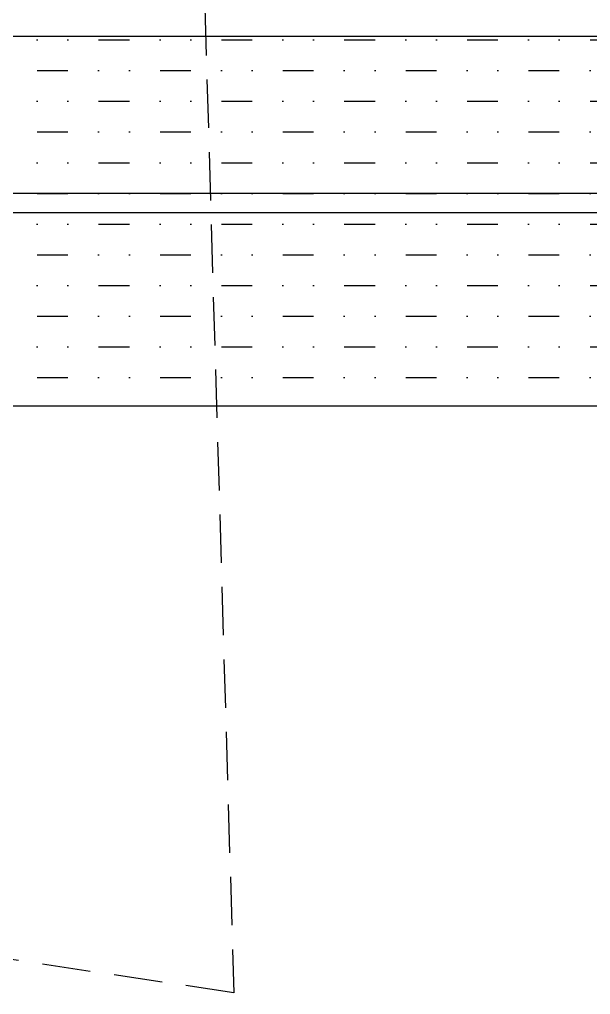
# Model space of a CAD drawing. Extents: x 233 to 569, y -241 to -74.
# Drawn here: x 303.92 to 309.83, y -196.44 to -186.35 of the extents above; entities that cross this region are included whole.
import ezdxf

# ---------------------------------------------------------------- set-up
doc = ezdxf.new("R2010")
doc.units = 0
doc.header["$MEASUREMENT"] = 0
doc.linetypes.add('TRAZOS', pattern=[0.75, 0.5, -0.25])
doc.layers.add('2D 00 TERRENO RETIROS', color=205, linetype='CONTINUOUS')
doc.layers.add('2D N 0 PB SOLADO ACCESO VEHICULAR', color=9, linetype='CONTINUOUS')

msp = doc.modelspace()

# ---------------------------------------------------------------- hatches: boundary and pattern name
at = {"layer": '2D N 0 PB SOLADO ACCESO VEHICULAR'}
h = msp.add_hatch(dxfattribs=at)
h.set_pattern_fill('MUDST', color=256, scale=0.05)
h.set_pattern_definition([(0, (280.61132, -54.484), (0.635, 0.3175), [0.3175, -0.3175, 0, -0.3175, 0, -0.3175])])
h.paths.add_polyline_path([(315.2804, -186.525), (286.4085, -186.525), (286.4085, -188.1533), (315.2984, -188.1533)])
h.paths.add_polyline_path([(315.3006, -188.3533), (286.4085, -188.3533), (286.4085, -190.3527), (315.3227, -190.3527)])
h.paths.add_polyline_path([(295.1994, -190.5527), (286.4085, -190.5527), (286.4085, -192.2533), (293.9859, -192.2533, -0.0601084)])
h.paths.add_polyline_path([(293.8801, -192.4533), (286.4085, -192.4533), (286.4085, -194.1539), (293.2224, -194.1539, -0.0524149)])
h.paths.add_polyline_path([(293.1708, -194.3539), (286.4085, -194.3539), (286.4085, -196.2539), (292.9214, -196.2539, -0.055103)])
h.paths.add_polyline_path([(292.9196, -196.4539), (286.4085, -196.4539), (286.4085, -198.3539), (293.134, -198.3539, -0.0549803)])
h.paths.add_polyline_path([(293.1816, -198.5539), (286.4085, -198.5539), (286.4085, -200.4539), (293.9024, -200.4539, -0.0584553)])
h.paths.add_polyline_path([(294.0097, -200.6539), (286.4085, -200.6539), (286.4085, -201.3277), (295.5738, -202.6968, -0.0741656)])

# ---------------------------------------------------------------- linework, layer by layer
at = {"layer": '2D 00 TERRENO RETIROS', "color": 252, "linetype": 'TRAZOS', "true_color": 0x939598}
msp.add_lwpolyline([(305.3769, -168.2415), (305.3769, -170.4808), (306.1389, -196.4174), (283.761, -193.0815), (283.761, -165.9198)], dxfattribs=at)
at = {"layer": '2D N 0 PB SOLADO ACCESO VEHICULAR'}
for points in [[(286.4085, -186.525), (315.2804, -186.525), (315.3227, -190.3527), (304.1693, -190.3527)], [(315.3227, -190.3527), (286.4085, -190.3527)]]:
    msp.add_lwpolyline(points, dxfattribs=at)
for points, elevation in [([(315.3227, -188.1533), (286.4085, -188.1533)], -0.0016), ([(315.3035, -188.3533), (286.4085, -188.3533)], 0.0016)]:
    msp.add_lwpolyline(points, dxfattribs=dict(at, elevation=elevation))

doc.saveas('drawing.dxf')
